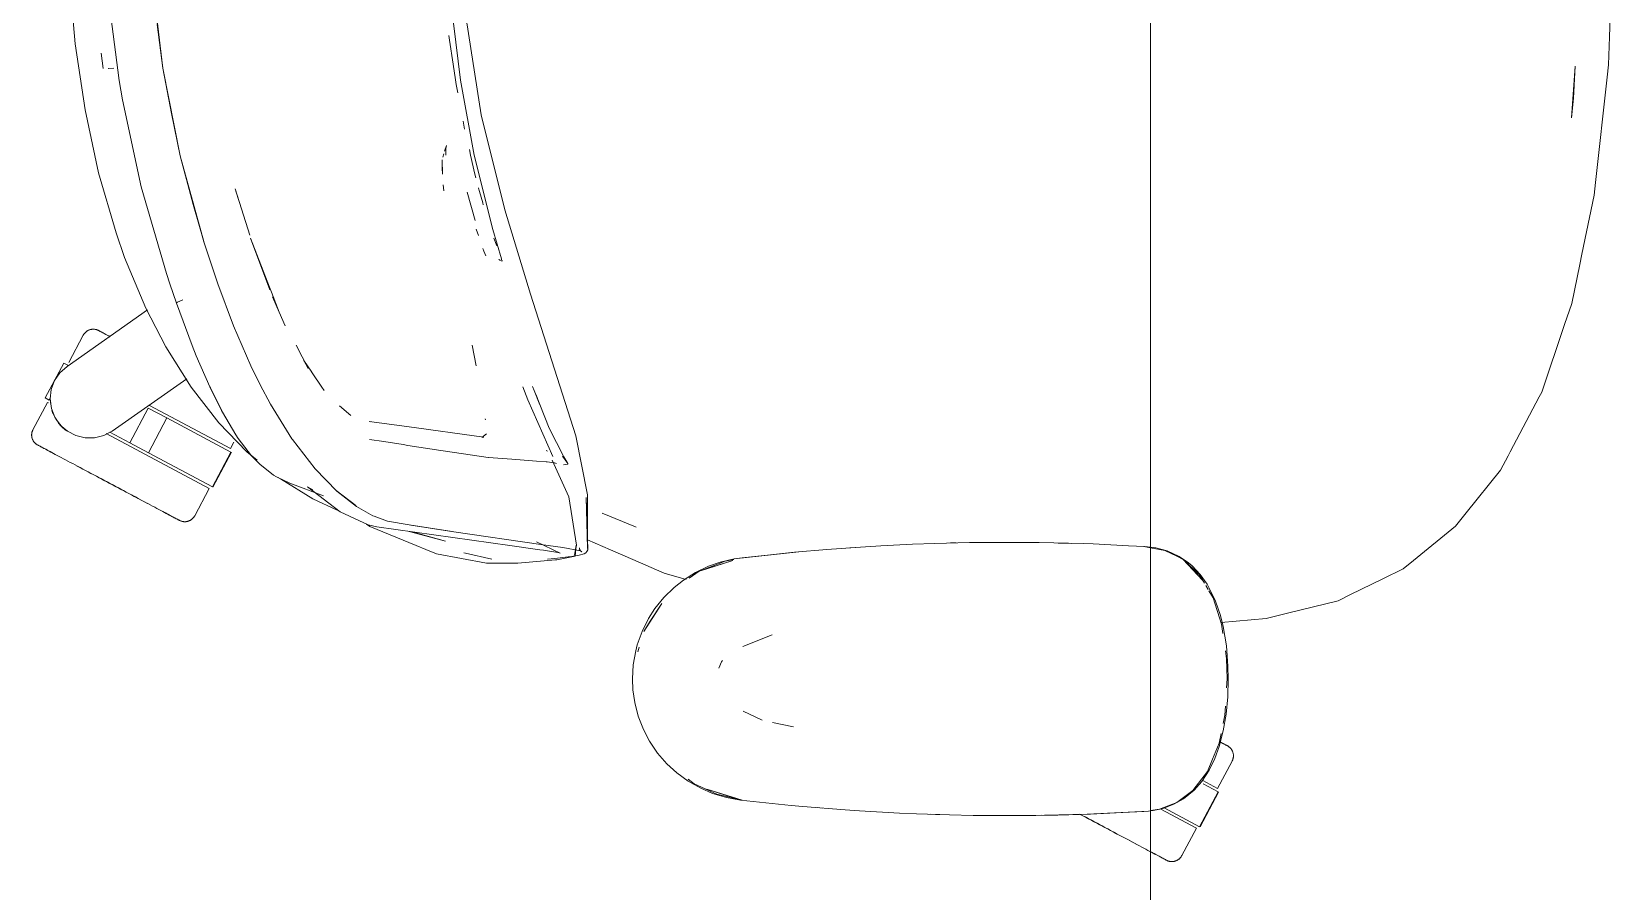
# Model space of a CAD drawing. Header units: millimetres. Extents: x 155927 to 295199, y -4084 to 97293.
# Drawn here: x 188526 to 189088, y 32705 to 33010 of the extents above; entities that cross this region are included whole.
import ezdxf

# ---------------------------------------------------------------- set-up
doc = ezdxf.new("R2010")
doc.units = ezdxf.units.MM
doc.header["$MEASUREMENT"] = 0
doc.layers.add('G-IMPT', color=8, linetype='CONTINUOUS', lineweight=9)
doc.layers.add('I-FURN', color=8, linetype='CONTINUOUS', lineweight=9)

msp = doc.modelspace()

# ---------------------------------------------------------------- linework, layer by layer
at = {"layer": 'G-IMPT'}
for p, q in [((189086.06, 33008), (189087.77, 33060.19)), ((188541.81, 33005.47), (188539.55, 33031.04)), ((188569.07, 33028.37), (188572.9, 32996.78)), ((188569.11, 33028.41), (188572.89, 32996.85)), ((188553.54, 33022.67), (188557.36, 32992.5)), ((188678.46, 32992.63), (188675.16, 33019.55)), ((188685.85, 32980.28), (188679.86, 33018.2)), ((188572.89, 32996.85), (188570.95, 33012.33)), ((188545.3, 32982.05), (188541.81, 33005.47)), ((188674.54, 33006.79), (188674.36, 33008.45)), ((188675.84, 32998.26), (188674.54, 33006.79)), ((189086.06, 33008), (189085.74, 32998.06)), ((188551.71, 32996.77), (188551.06, 33002.19)), ((188555.56, 32996.81), (188553.47, 32996.74)), ((188553.47, 32996.74), (188553.58, 32996.74)), ((188579.07, 32965.73), (188572.89, 32996.85)), ((188572.89, 32996.85), (188575.99, 32980.75)), ((188579.07, 32965.73), (188572.9, 32996.78)), ((188675.84, 32998.26), (188676.69, 32992.64)), ((189073.86, 32997.53), (189072.61, 32979.25)), ((189073.86, 32997.53), (189073.22, 32986.19)), ((189085.26, 32993.69), (189081.13, 32956.24)), ((189085.26, 32993.69), (189085.74, 32998.06)), ((188557.36, 32992.5), (188558.54, 32985.58)), ((188676.69, 32992.64), (188676.94, 32991.01)), ((188677.49, 32988.11), (188676.94, 32991.01)), ((188683.39, 32965.97), (188678.46, 32992.63)), ((188550.11, 32959.69), (188545.3, 32982.05)), ((188565.21, 32954.79), (188558.54, 32985.58)), ((189072.61, 32979.25), (189073.22, 32986.19)), ((188579.07, 32965.73), (188575.99, 32980.75)), ((188679.42, 32978), (188679.95, 32975.19)), ((188685.85, 32980.28), (188694.17, 32946.6)), ((188583.72, 32948.48), (188579.07, 32965.73)), ((188579.07, 32965.73), (188587.45, 32935.23)), ((188579.07, 32965.73), (188587.5, 32935.32)), ((188672.54, 32966.44), (188672.21, 32965.27)), ((188673.5, 32969.37), (188672.82, 32967.42)), ((188673.24, 32966.16), (188673.26, 32966.02)), ((188673.29, 32968.33), (188673.26, 32966.02)), ((188673.29, 32968.33), (188673.5, 32969.37)), ((188681.62, 32967.96), (188682.07, 32965.98)), ((188683.62, 32959.23), (188682.07, 32965.98)), ((188683.39, 32965.97), (188689.94, 32939.65)), ((188556.29, 32938.45), (188550.11, 32959.69)), ((188671.96, 32964.32), (188672.05, 32959.26)), ((188671.96, 32964.32), (188671.97, 32961.53)), ((188672.05, 32959.26), (188671.97, 32961.53)), ((188565.21, 32954.79), (188574.15, 32923.96)), ((188598.52, 32954.04), (188599.59, 32950.61)), ((188598.52, 32954.04), (188603.77, 32937.55)), ((188672.37, 32955.47), (188672.58, 32953.37)), ((188683.62, 32959.23), (188683.96, 32957.93)), ((188684.92, 32954.21), (188684.88, 32954.39)), ((188685.24, 32953.07), (188684.92, 32954.21)), ((189080.64, 32951.83), (189081.13, 32956.24)), ((188583.72, 32948.48), (188587.5, 32935.32)), ((188683.65, 32942.75), (188680.82, 32952.87)), ((188685.24, 32953.07), (188686.36, 32949.08)), ((188686.36, 32949.08), (188686.56, 32948.39)), ((189076.29, 32930.88), (189080.64, 32951.83)), ((188703.35, 32916.62), (188694.17, 32946.6)), ((188556.29, 32938.45), (188559.36, 32929.71)), ((188684.1, 32939.66), (188684.82, 32937.44)), ((188689.94, 32939.65), (188693.01, 32929.22)), ((188587.45, 32935.23), (188592.46, 32920.31)), ((188604.05, 32936.57), (188610.87, 32918.16)), ((188604.05, 32936.57), (188610.76, 32919.12)), ((188686.81, 32931.9), (188686.44, 32932.91)), ((188686.81, 32931.9), (188687.42, 32930.24)), ((188691.1, 32934.45), (188690.35, 32936.55)), ((188691.1, 32934.45), (188691.34, 32933.79)), ((188559.36, 32929.71), (188566.88, 32911.74)), ((188692.12, 32928.97), (188692.33, 32928.82)), ((188692.12, 32928.97), (188692.73, 32928.58)), ((188693.08, 32928.95), (188693.01, 32929.22)), ((188693.15, 32928.65), (188693.08, 32928.95)), ((188693.12, 32928.19), (188693.21, 32928.43)), ((188693.21, 32928.43), (188693.15, 32928.65)), ((189075.53, 32927.2), (189072.66, 32913.38)), ((189076.29, 32930.88), (189075.53, 32927.2)), ((188574.15, 32923.96), (188575.35, 32920.36)), ((188577.75, 32913.42), (188575.35, 32920.36)), ((188597.92, 32905.43), (188592.46, 32920.31)), ((188610.76, 32919.12), (188611.43, 32917.39)), ((188614.15, 32910.31), (188611.43, 32917.39)), ((188614.15, 32910.31), (188611.84, 32915.76)), ((188703.35, 32916.62), (188719.34, 32866.38)), ((188573.97, 32897.96), (188566.88, 32911.74)), ((188577.72, 32913.42), (188577.75, 32913.56)), ((188583.29, 32898.46), (188577.72, 32913.42)), ((188577.75, 32913.56), (188578.16, 32913.83)), ((188577.75, 32913.56), (188577.76, 32913.6)), ((188577.75, 32913.56), (188577.75, 32913.42)), ((188578.16, 32913.83), (188577.76, 32913.6)), ((188578.99, 32914.21), (188578.16, 32913.83)), ((188578.34, 32913.93), (188578.16, 32913.83)), ((188578.99, 32914.21), (188578.34, 32913.93)), ((188578.99, 32914.21), (188580.04, 32914.63)), ((188578.99, 32914.21), (188579.45, 32914.41)), ((188580.04, 32914.63), (188579.45, 32914.41)), ((188616.34, 32905.47), (188614.15, 32910.31)), ((189070.14, 32905.95), (189072.66, 32913.38)), ((188597.92, 32905.43), (188604.09, 32891.21)), ((189070.14, 32905.95), (189061.99, 32881.86)), ((188582.94, 32883.67), (188573.97, 32897.96)), ((188584.77, 32894.78), (188583.29, 32898.46)), ((188620.14, 32898.56), (188624.4, 32890.32)), ((188682.63, 32898.51), (188684.04, 32891.26)), ((188589.54, 32883.82), (188584.77, 32894.78)), ((188622.9, 32893.09), (188625.46, 32889.33)), ((188622.9, 32893.09), (188624.4, 32890.32)), ((188607.48, 32884.48), (188604.09, 32891.21)), ((188625.46, 32889.33), (188625.85, 32888.76)), ((188625.85, 32888.76), (188629.35, 32883.62)), ((188582.94, 32883.67), (188592.75, 32871.07)), ((188589.76, 32883.38), (188589.54, 32883.82)), ((188589.54, 32883.82), (188594.07, 32874.77)), ((188589.54, 32883.82), (188593.76, 32875.37)), ((188589.76, 32883.38), (188594.07, 32874.77)), ((188607.48, 32884.48), (188611.05, 32877.69)), ((188629.35, 32883.62), (188630.1, 32882.52)), ((188700.62, 32883.79), (188702.36, 32879.21)), ((188704.64, 32882.47), (188704.08, 32883.88)), ((188706.66, 32877.57), (188704.64, 32882.47)), ((188704.64, 32882.47), (188706.67, 32877.36)), ((189061.12, 32880.2), (189061.99, 32881.86)), ((188594.07, 32874.77), (188593.76, 32875.37)), ((188614.82, 32871.46), (188611.05, 32877.69)), ((188635.62, 32876.99), (188639.53, 32873.65)), ((188702.36, 32879.21), (188711.29, 32859.05)), ((188706.67, 32877.36), (188705.27, 32880.9)), ((188709.92, 32869.1), (188706.66, 32877.57)), ((189050.82, 32860.69), (189061.12, 32880.2)), ((188602.71, 32860.77), (188592.75, 32871.07)), ((188594.07, 32874.77), (188598.8, 32866.77)), ((188614.82, 32871.46), (188618.7, 32865.36)), ((188659.47, 32869.71), (188646.12, 32871.49)), ((188646.12, 32871.49), (188646.59, 32871.35)), ((188687.31, 32872.04), (188687.26, 32872.39)), ((188599.66, 32865.48), (188598.8, 32866.77)), ((188604.38, 32859.35), (188599.66, 32865.48)), ((188618.87, 32865.11), (188618.7, 32865.36)), ((188626.89, 32854.67), (188618.87, 32865.11)), ((188651.28, 32864.36), (188646.21, 32865.1)), ((188651.28, 32864.36), (188658.12, 32863.3)), ((188659.47, 32869.71), (188686.81, 32865.98)), ((188687.66, 32867.09), (188686.1, 32865.85)), ((188686.31, 32865.89), (188686.54, 32865.93)), ((188686.81, 32865.98), (188686.54, 32865.93)), ((188709.92, 32869.1), (188715.19, 32858.99)), ((188719.34, 32866.38), (188723.54, 32845.43)), ((188606.38, 32857.77), (188602.71, 32860.77)), ((188604.38, 32859.35), (188607.27, 32856.33)), ((188658.12, 32863.3), (188659.78, 32863.03)), ((188671.55, 32861.17), (188659.78, 32863.03)), ((188673.11, 32860.92), (188671.55, 32861.17)), ((188688.32, 32858.71), (188673.11, 32860.92)), ((188688.32, 32858.71), (188688.4, 32858.7)), ((188688.4, 32858.7), (188696.64, 32858.08)), ((188708.91, 32861.22), (188709.35, 32860.95)), ((188716.54, 32856.54), (188714.7, 32859.24)), ((188716.54, 32856.54), (188715.19, 32858.99)), ((189047.39, 32854.18), (189050.09, 32859.31)), ((189050.82, 32860.69), (189050.09, 32859.31)), ((188612.14, 32852.47), (188607.27, 32856.33)), ((188634.63, 32846.77), (188626.89, 32854.67)), ((188705.49, 32857.45), (188696.64, 32858.08)), ((188705.49, 32857.45), (188708.9, 32857.2)), ((188709.27, 32857.15), (188708.9, 32857.2)), ((188709.27, 32857.15), (188711.73, 32856.87)), ((188716.91, 32844.73), (188710.95, 32857.83)), ((188711.73, 32856.87), (188711.79, 32856.85)), ((188712.56, 32856.57), (188711.79, 32856.85)), ((188714.98, 32856.17), (188715.83, 32856.26)), ((188715.83, 32856.26), (188716.52, 32856.41)), ((188716.52, 32856.41), (188716.54, 32856.54)), ((188716.54, 32856.54), (188716.58, 32856.7)), ((189047.39, 32854.18), (189035.18, 32839.05)), ((188613.27, 32851.85), (188612.14, 32852.47)), ((188613.27, 32851.85), (188615.71, 32850.68)), ((188614.63, 32851.16), (188613.86, 32851.66)), ((188614.63, 32851.16), (188626.08, 32844.04)), ((188615.71, 32850.68), (188617.94, 32849.61)), ((188629.85, 32845.1), (188617.94, 32849.61)), ((188624.19, 32848.33), (188635.84, 32839.41)), ((188624.19, 32848.33), (188626.14, 32847.21)), ((188626.08, 32844.04), (188634.71, 32840.06)), ((188641.37, 32841.68), (188634.42, 32847.07)), ((188634.42, 32847.07), (188637.99, 32844.27)), ((188634.63, 32846.77), (188641.59, 32841.35)), ((188641.37, 32841.68), (188637.99, 32844.27)), ((188716.91, 32844.73), (188719.62, 32827.68)), ((188723.1, 32844.54), (188723.68, 32826.1)), ((188723.1, 32844.54), (188723.58, 32826.56)), ((188723.54, 32845.43), (188723.58, 32826.56)), ((188635.84, 32839.41), (188642.42, 32836.35)), ((188641.59, 32841.35), (188647.43, 32838.06)), ((188642.42, 32836.35), (188645.78, 32834.78)), ((188647.85, 32837.85), (188647.43, 32838.06)), ((188647.85, 32837.85), (188652.64, 32836.1)), ((188652.64, 32836.1), (188660.31, 32834.8)), ((188728.68, 32839), (188740.54, 32834.07)), ((189031.42, 32834.39), (189035.18, 32839.05)), ((188645.17, 32835.07), (188646.34, 32834.29)), ((188648.77, 32834.13), (188645.78, 32834.78)), ((188646.34, 32834.29), (188662.79, 32827.5)), ((188695.99, 32827.46), (188648.77, 32834.13)), ((188673.19, 32829.01), (188660.25, 32832.51)), ((188675.48, 32832.5), (188660.31, 32834.8)), ((188675.48, 32832.5), (188660.89, 32834.73)), ((188676.08, 32832.4), (188660.89, 32834.73)), ((188673.19, 32829.01), (188661.3, 32832.36)), ((188676.08, 32832.4), (188706.95, 32827.85)), ((188740.8, 32833.97), (188740.54, 32834.07)), ((189016.47, 32822.22), (189031.42, 32834.39)), ((188662.79, 32827.5), (188666.15, 32826.11)), ((188670.01, 32824.51), (188666.15, 32826.11)), ((188680.27, 32824.73), (188679.69, 32824.88)), ((188695.99, 32827.46), (188706.65, 32826.02)), ((188705.4, 32828.83), (188713.84, 32824.83)), ((188707.95, 32825.8), (188706.65, 32826.02)), ((188706.95, 32827.85), (188714.81, 32826.74)), ((188712.97, 32824.97), (188707.95, 32825.8)), ((188713.84, 32824.83), (188712.97, 32824.97)), ((188721.07, 32825.63), (188714.81, 32826.74)), ((188718.93, 32824.1), (188719.62, 32827.68)), ((188718.93, 32824.1), (188719.56, 32827.64)), ((188719.56, 32827.64), (188719.17, 32823.69)), ((188720.45, 32825.8), (188721.55, 32825.24)), ((188720.45, 32825.8), (188721.07, 32825.63)), ((188720.73, 32826.17), (188720.65, 32826.67)), ((188720.73, 32826.17), (188721.05, 32825.63)), ((188721.05, 32825.63), (188721.55, 32825.24)), ((188722.94, 32824.91), (188722.4, 32824.59)), ((188722.94, 32824.91), (188723.31, 32825.41)), ((188723.71, 32825.98), (188723.31, 32825.41)), ((188723.71, 32825.98), (188723.52, 32826.84)), ((188723.52, 32826.84), (188723.54, 32826.73)), ((188723.58, 32826.56), (188723.54, 32826.73)), ((188731.74, 32825.97), (188723.57, 32829.53)), ((188723.68, 32826.1), (188723.58, 32826.56)), ((188739.57, 32822.54), (188731.74, 32825.97)), ((188775.53, 32822.77), (188798.49, 32825.22)), ((188775.53, 32822.77), (188796.97, 32825.12)), ((188798.49, 32825.22), (188778.35, 32823.1)), ((188796.97, 32825.12), (188808.37, 32826.1)), ((188818.65, 32826.83), (188808.37, 32826.1)), ((188816.61, 32826.7), (188815.2, 32826.56)), ((188816.61, 32826.7), (188818.52, 32826.79)), ((188818.65, 32826.83), (188827.53, 32827.39)), ((188838.83, 32827.93), (188827.53, 32827.39)), ((188838.83, 32827.93), (188846.71, 32828.23)), ((188859.02, 32828.52), (188846.71, 32828.23)), ((188852.24, 32828.39), (188854.32, 32828.39)), ((188859.02, 32828.52), (188864.49, 32828.59)), ((188879.2, 32828.6), (188864.49, 32828.59)), ((188883.71, 32828.55), (188879.2, 32828.6)), ((188883.71, 32828.55), (188899.38, 32828.17)), ((188890.44, 32828.37), (188892.66, 32828.37)), ((188895.34, 32828.26), (188892.66, 32828.37)), ((188899.38, 32828.17), (188902.93, 32828.05)), ((188915.49, 32827.43), (188902.93, 32828.05)), ((188915.49, 32827.43), (188921.15, 32827.15)), ((188923.23, 32826.72), (188920.93, 32827.15)), ((188921.15, 32827.15), (188923.23, 32826.89)), ((188923.23, 32826.89), (188925.16, 32826.65)), ((188928.27, 32825.78), (188923.23, 32826.72)), ((188925.16, 32826.65), (188929.12, 32825.58)), ((188932.53, 32823.68), (188928.27, 32825.78)), ((188933.44, 32823.6), (188929.12, 32825.58)), ((188687.71, 32821.27), (188670.01, 32824.51)), ((188689.57, 32822.69), (188680.27, 32824.73)), ((188687.71, 32821.27), (188694.68, 32821.25)), ((188698.85, 32821.25), (188694.68, 32821.25)), ((188702.8, 32821.59), (188698.85, 32821.25)), ((188702.8, 32821.59), (188712.13, 32822.39)), ((188711.96, 32822.91), (188709.37, 32822.7)), ((188711.96, 32822.91), (188716.65, 32823.43)), ((188712.13, 32822.39), (188712.6, 32822.43)), ((188716.85, 32823.25), (188712.6, 32822.43)), ((188717.26, 32823.51), (188716.65, 32823.43)), ((188716.85, 32823.25), (188719.17, 32823.69)), ((188717.26, 32823.51), (188720.54, 32824.04)), ((188720.54, 32824.04), (188722.4, 32824.59)), ((188750.7, 32817.69), (188739.57, 32822.54)), ((188761.86, 32817.97), (188766.44, 32820.16)), ((188763.18, 32818.37), (188775.04, 32822.18)), ((188763.18, 32818.37), (188765.89, 32819.27)), ((188772.4, 32821.97), (188764.22, 32818.77)), ((188765.89, 32819.27), (188775.04, 32822.18)), ((188766.44, 32820.16), (188770.57, 32821.61)), ((188775.53, 32822.77), (188770.57, 32821.61)), ((188775.46, 32822.55), (188772.4, 32821.97)), ((188775.53, 32822.77), (188778.35, 32823.1)), ((188932.53, 32823.68), (188934.77, 32822.57)), ((188933.44, 32823.6), (188936.66, 32821.39)), ((188934.77, 32822.57), (188937.18, 32820.34)), ((188941.67, 32815.18), (188934.77, 32822.57)), ((188940.48, 32817.27), (188934.77, 32822.57)), ((188937.98, 32820.26), (188936.66, 32821.39)), ((188940.26, 32816.8), (188937.18, 32820.34)), ((188937.98, 32820.26), (188940.85, 32817.21)), ((189012.82, 32819.24), (189005.65, 32815.71)), ((189016.47, 32822.22), (189012.82, 32819.24)), ((188750.7, 32817.69), (188758.52, 32815.43)), ((188754.23, 32812.62), (188757.53, 32815.24)), ((188761.86, 32817.97), (188757.53, 32815.24)), ((188763.18, 32818.37), (188759.6, 32815.94)), ((188763.89, 32818.64), (188763.18, 32818.37)), ((188941.67, 32815.18), (188940.39, 32816.65)), ((188942.36, 32814.12), (188940.48, 32817.27)), ((188940.85, 32817.21), (188943.29, 32813.76)), ((188944.1, 32812.39), (188943.29, 32813.76)), ((188994.18, 32810.07), (189005.65, 32815.71)), ((188750.62, 32809.07), (188747.43, 32805.1)), ((188750.62, 32809.07), (188754.23, 32812.62)), ((188943.7, 32811.89), (188942.83, 32813.33)), ((188945.44, 32808.97), (188943.98, 32811.42)), ((188946.31, 32807.75), (188944.1, 32812.39)), ((188948.47, 32799.57), (188945.44, 32808.97)), ((188994.18, 32810.07), (188989.82, 32807.92)), ((188743.57, 32796.94), (188749.89, 32806.89)), ((188745.17, 32801.55), (188747.43, 32805.1)), ((188745.73, 32800.62), (188749.89, 32806.89)), ((188948.04, 32802.66), (188946.31, 32807.75)), ((188948.04, 32802.66), (188949.02, 32798.73)), ((188964.22, 32801.64), (188969.51, 32802.94)), ((188971.88, 32803.52), (188969.51, 32802.94)), ((188989.82, 32807.92), (188971.88, 32803.52)), ((188742.92, 32797.04), (188741.21, 32792.27)), ((188742.92, 32797.04), (188745.17, 32801.55)), ((188743.57, 32796.94), (188745.73, 32800.62)), ((188948.34, 32800.2), (188964.22, 32801.64)), ((188948.93, 32796.28), (188948.47, 32799.57)), ((188949.02, 32798.73), (188950.14, 32791.97)), ((188740.65, 32790.14), (188741.21, 32792.27)), ((188741.91, 32791.49), (188741.39, 32789.8)), ((188789.05, 32795.87), (188778.63, 32791.72)), ((188950.71, 32784.66), (188950.14, 32791.97)), ((188739.77, 32785.19), (188740.65, 32790.14)), ((188770.09, 32783.98), (188771.1, 32786.2)), ((188771.1, 32786.2), (188771.4, 32786.65)), ((188950.2, 32787.31), (188949.81, 32790.1)), ((188950.2, 32787.31), (188950.43, 32780.15)), ((188739.47, 32780.15), (188739.77, 32785.19)), ((188739.47, 32780.15), (188739.64, 32776.3)), ((188950.24, 32777.04), (188950.43, 32780.15)), ((188950.8, 32780.15), (188950.62, 32773.81)), ((188950.71, 32784.66), (188950.8, 32780.15)), ((188740.29, 32771.79), (188739.64, 32776.3)), ((188740.29, 32771.79), (188741.55, 32766.92)), ((188778.72, 32768.77), (188785.5, 32765.5)), ((188949.64, 32767.32), (188949.84, 32770.53)), ((188950.06, 32767.66), (188950.62, 32773.81)), ((188743.39, 32762.21), (188741.55, 32766.92)), ((188796.55, 32763.17), (188789.12, 32764.74)), ((188949.03, 32764.34), (188949.64, 32767.32)), ((188950.06, 32767.66), (188949.06, 32761.73)), ((188745.58, 32758.05), (188743.39, 32762.21)), ((188745.58, 32758.05), (188748.41, 32753.88)), ((188947.6, 32757.36), (188948.31, 32760.83)), ((188947.63, 32756.25), (188949.06, 32761.73)), ((188748.41, 32753.88), (188751.73, 32750.04)), ((188944.06, 32747.84), (188946.04, 32751.91)), ((188947.6, 32757.36), (188945.27, 32751.74)), ((188947.63, 32756.25), (188946.04, 32751.91)), ((188755.17, 32746.88), (188751.73, 32750.04)), ((188755.17, 32746.88), (188759.25, 32743.88)), ((188938.22, 32740.56), (188943.43, 32747.35)), ((188944.06, 32747.84), (188941.41, 32743.79)), ((188943.43, 32747.35), (188945.27, 32751.74)), ((188759.21, 32744.57), (188761.32, 32742.98)), ((188763.69, 32741.37), (188759.25, 32743.88)), ((188769.38, 32739.24), (188761.32, 32742.98)), ((188763.69, 32741.37), (188767.93, 32739.56)), ((188778.35, 32737.2), (188765.89, 32741.03)), ((188765.89, 32741.03), (188775.04, 32738.12)), ((188935, 32737.68), (188938.74, 32740.76)), ((188941.41, 32743.79), (188938.74, 32740.76)), ((188767.93, 32739.56), (188772.79, 32738.09)), ((188769.38, 32739.24), (188777.79, 32737.33)), ((188777.84, 32737.2), (188772.79, 32738.09)), ((188778.35, 32737.2), (188775.04, 32738.12)), ((188795.76, 32735.29), (188777.84, 32737.2)), ((188799.89, 32734.95), (188795.76, 32735.29)), ((188926.4, 32733.98), (188932.59, 32736.39)), ((188931.56, 32735.72), (188927.92, 32734.33)), ((188931.56, 32735.72), (188935, 32737.68)), ((188932.59, 32736.39), (188938.22, 32740.56)), ((188814.95, 32733.7), (188799.89, 32734.95)), ((188806.77, 32734.35), (188805.09, 32734.52)), ((188814.95, 32733.7), (188820.04, 32733.37)), ((188820.04, 32733.37), (188834.18, 32732.56)), ((188840.2, 32732.31), (188834.18, 32732.56)), ((188840.2, 32732.31), (188851.96, 32731.92)), ((188845.09, 32732.17), (188847.02, 32732.06)), ((188847.02, 32732.06), (188848.52, 32732.05)), ((188860.38, 32731.76), (188851.96, 32731.92)), ((188860.38, 32731.76), (188890.4, 32731.87)), ((188860.38, 32731.76), (188880.56, 32731.71)), ((188860.38, 32731.76), (188871.17, 32731.67)), ((188890.4, 32731.87), (188871.17, 32731.67)), ((188880.56, 32731.71), (188901.96, 32732.21)), ((188880.56, 32731.71), (188900.75, 32732.18)), ((188880.56, 32731.71), (188890.4, 32731.87)), ((188880.56, 32731.75), (188882.6, 32731.73)), ((188882.6, 32731.73), (188884.51, 32731.8)), ((188890.4, 32731.87), (188901.96, 32732.21)), ((188900.75, 32732.18), (188922.53, 32733.26)), ((188900.75, 32732.18), (188920.93, 32733.15)), ((188901.96, 32732.21), (188900.75, 32732.18)), ((188901.96, 32732.21), (188922.53, 32733.26)), ((188922.53, 32733.26), (188920.93, 32733.15)), ((188922.53, 32733.26), (188924.18, 32733.52)), ((188926.4, 32733.98), (188923.23, 32733.5)), ((188926.58, 32733.96), (188924.18, 32733.52)), ((188926.58, 32733.96), (188927.92, 32734.33))]:
    msp.add_line(p, q, dxfattribs=at)
at = {"layer": 'I-FURN'}
for p, q in [((188923.23, 33804.61), (188923.23, 32404.61)), ((188923.23, 32404.61), (188923.23, 33804.61)), ((188538.91, 32891.04), (188567.5, 32911.06)), ((188545.67, 32903.33), (188545.8, 32903.43)), ((188545.8, 32903.43), (188545.93, 32903.52)), ((188545.93, 32903.52), (188546.06, 32903.61)), ((188546.06, 32903.61), (188546.2, 32903.69)), ((188546.2, 32903.69), (188546.34, 32903.77)), ((188546.34, 32903.77), (188546.49, 32903.84)), ((188546.49, 32903.84), (188546.64, 32903.91)), ((188546.64, 32903.91), (188546.78, 32903.97)), ((188546.78, 32903.97), (188546.94, 32904.02)), ((188546.94, 32904.02), (188547.09, 32904.07)), ((188547.09, 32904.07), (188547.25, 32904.11)), ((188547.25, 32904.11), (188547.4, 32904.15)), ((188547.4, 32904.15), (188547.56, 32904.18)), ((188547.56, 32904.18), (188547.72, 32904.2)), ((188547.72, 32904.2), (188547.88, 32904.22)), ((188547.88, 32904.22), (188548.04, 32904.23)), ((188548.04, 32904.23), (188548.2, 32904.23)), ((188548.2, 32904.23), (188548.37, 32904.23)), ((188548.37, 32904.23), (188548.53, 32904.22)), ((188548.53, 32904.22), (188548.69, 32904.2)), ((188548.69, 32904.2), (188548.85, 32904.18)), ((188548.85, 32904.18), (188549, 32904.15)), ((188549, 32904.15), (188549.16, 32904.12)), ((188549.16, 32904.12), (188549.32, 32904.08)), ((188549.32, 32904.08), (188549.47, 32904.03)), ((188549.47, 32904.03), (188549.62, 32903.98)), ((188549.62, 32903.98), (188549.77, 32903.92)), ((188549.77, 32903.92), (188549.92, 32903.85)), ((188549.92, 32903.85), (188550.07, 32903.78)), ((188550.07, 32903.78), (188550.1, 32903.76)), ((188550.1, 32903.76), (188550.12, 32903.75)), ((188550.11, 32903.76), (188550.1, 32903.76)), ((188550.15, 32903.73), (188550.11, 32903.76)), ((188550.12, 32903.75), (188550.19, 32903.72)), ((188550.23, 32903.69), (188550.15, 32903.73)), ((188550.19, 32903.72), (188550.29, 32903.66)), ((188550.36, 32903.63), (188550.23, 32903.69)), ((188550.29, 32903.66), (188550.43, 32903.59)), ((188550.52, 32903.54), (188550.36, 32903.63)), ((188550.43, 32903.59), (188550.61, 32903.49)), ((188550.72, 32903.43), (188550.52, 32903.54)), ((188550.61, 32903.49), (188550.83, 32903.38)), ((188550.96, 32903.3), (188550.72, 32903.43)), ((188544.65, 32902.09), (188539.5, 32892.41)), ((188544.65, 32902.09), (188544.73, 32902.23)), ((188544.73, 32902.23), (188544.82, 32902.37)), ((188544.82, 32902.37), (188544.91, 32902.5)), ((188544.91, 32902.5), (188545, 32902.64)), ((188545, 32902.64), (188545.1, 32902.76)), ((188545.1, 32902.76), (188545.21, 32902.88)), ((188545.21, 32902.88), (188545.32, 32903)), ((188545.32, 32903), (188545.43, 32903.12)), ((188545.43, 32903.12), (188545.55, 32903.22)), ((188545.55, 32903.22), (188545.67, 32903.33)), ((188550.83, 32903.38), (188551.08, 32903.24)), ((188551.24, 32903.16), (188550.96, 32903.3)), ((188551.08, 32903.24), (188551.38, 32903.08)), ((188551.56, 32902.99), (188551.24, 32903.16)), ((188551.38, 32903.08), (188551.72, 32902.9)), ((188551.91, 32902.8), (188551.56, 32902.99)), ((188551.72, 32902.9), (188552.09, 32902.7)), ((188552.31, 32902.59), (188551.91, 32902.8)), ((188552.09, 32902.7), (188552.5, 32902.49)), ((188552.74, 32902.36), (188552.31, 32902.59)), ((188552.5, 32902.49), (188552.95, 32902.25)), ((188553.2, 32902.11), (188552.74, 32902.36)), ((188552.95, 32902.25), (188553.43, 32901.99)), ((188553.7, 32901.85), (188553.2, 32902.11)), ((188553.43, 32901.99), (188553.94, 32901.72)), ((188554.24, 32901.56), (188553.7, 32901.85)), ((188537.75, 32892.2), (188531.18, 32879.84)), ((188537.75, 32892.2), (188539.15, 32891.46)), ((188534.5, 32886), (188536.4, 32888.79)), ((188536.4, 32888.79), (188538.91, 32891.04)), ((188539.15, 32891.46), (188539.06, 32891.51)), ((188581.4, 32886.63), (188554.96, 32868.12)), ((188532.95, 32879.49), (188533.33, 32882.84)), ((188533.33, 32882.84), (188534.5, 32886)), ((188531.99, 32878.28), (188526.84, 32868.59)), ((188532.58, 32879.1), (188531.18, 32879.84)), ((188531.99, 32878.28), (188532.37, 32878.08)), ((188532.49, 32879.15), (188532.58, 32879.1)), ((188532.58, 32879.1), (188532.98, 32879.86)), ((188533.37, 32876.14), (188532.95, 32879.49)), ((188534.59, 32873), (188533.37, 32876.14)), ((188567.73, 32876.27), (188561.16, 32863.9)), ((188567.73, 32876.27), (188574.37, 32872.74)), ((188568.2, 32877.15), (188596.9, 32861.89)), ((188536.53, 32870.23), (188534.59, 32873)), ((188535.07, 32872.15), (188537.36, 32869.37)), ((188539.07, 32868.01), (188536.53, 32870.23)), ((188574.37, 32872.74), (188567.8, 32860.37)), ((188574.37, 32872.74), (188597.08, 32860.66)), ((188526.37, 32866.85), (188526.38, 32867.02)), ((188526.37, 32866.69), (188526.37, 32866.85)), ((188526.37, 32866.53), (188526.37, 32866.69)), ((188526.38, 32866.37), (188526.37, 32866.53)), ((188526.38, 32867.02), (188526.4, 32867.18)), ((188526.4, 32866.21), (188526.38, 32866.37)), ((188526.4, 32867.18), (188526.42, 32867.34)), ((188526.42, 32866.05), (188526.4, 32866.21)), ((188526.42, 32867.34), (188526.45, 32867.49)), ((188526.45, 32865.89), (188526.42, 32866.05)), ((188526.45, 32867.49), (188526.48, 32867.65)), ((188526.49, 32865.74), (188526.45, 32865.89)), ((188526.48, 32867.65), (188526.53, 32867.81)), ((188526.53, 32865.58), (188526.49, 32865.74)), ((188526.53, 32867.81), (188526.57, 32867.96)), ((188526.58, 32865.43), (188526.53, 32865.58)), ((188526.57, 32867.96), (188526.63, 32868.11)), ((188526.63, 32865.27), (188526.58, 32865.43)), ((188526.63, 32868.11), (188526.69, 32868.26)), ((188526.69, 32865.12), (188526.63, 32865.27)), ((188526.69, 32868.26), (188526.75, 32868.41)), ((188526.76, 32864.98), (188526.69, 32865.12)), ((188526.75, 32868.41), (188526.82, 32868.56)), ((188526.83, 32864.83), (188526.76, 32864.98)), ((188526.82, 32868.56), (188526.84, 32868.59)), ((188526.91, 32864.69), (188526.83, 32864.83)), ((188526.99, 32864.55), (188526.91, 32864.69)), ((188527.08, 32864.42), (188526.99, 32864.55)), ((188527.17, 32864.29), (188527.08, 32864.42)), ((188527.27, 32864.16), (188527.17, 32864.29)), ((188527.38, 32864.04), (188527.27, 32864.16)), ((188537.36, 32869.37), (188538.78, 32868.22)), ((188542.06, 32866.47), (188539.07, 32868.01)), ((188545.35, 32865.68), (188542.06, 32866.47)), ((188548.72, 32865.7), (188545.35, 32865.68)), ((188551.99, 32866.53), (188548.72, 32865.7)), ((188554.96, 32868.12), (188551.99, 32866.53)), ((188552.78, 32867.23), (188589.38, 32847.76)), ((188561.16, 32863.9), (188554.1, 32867.66)), ((188596.9, 32861.89), (188598.1, 32864.16)), ((188527.49, 32863.92), (188527.38, 32864.04)), ((188527.6, 32863.8), (188527.49, 32863.92)), ((188527.72, 32863.7), (188527.6, 32863.8)), ((188527.84, 32863.59), (188527.72, 32863.7)), ((188527.97, 32863.49), (188527.84, 32863.59)), ((188528.1, 32863.4), (188527.97, 32863.49)), ((188528.23, 32863.31), (188528.1, 32863.4)), ((188528.37, 32863.22), (188528.23, 32863.31)), ((188528.51, 32863.14), (188528.37, 32863.22)), ((188528.56, 32863.12), (188528.51, 32863.14)), ((188528.51, 32863.14), (188528.51, 32863.14)), ((188528.51, 32863.14), (188528.53, 32863.13)), ((188528.53, 32863.13), (188528.59, 32863.1)), ((188528.64, 32863.07), (188528.56, 32863.12)), ((188528.59, 32863.1), (188528.69, 32863.05)), ((188528.76, 32863.01), (188528.64, 32863.07)), ((188528.69, 32863.05), (188528.83, 32862.97)), ((188528.92, 32862.92), (188528.76, 32863.01)), ((188528.83, 32862.97), (188529.01, 32862.88)), ((188529.12, 32862.82), (188528.92, 32862.92)), ((188529.01, 32862.88), (188529.23, 32862.76)), ((188529.36, 32862.69), (188529.12, 32862.82)), ((188529.23, 32862.76), (188529.49, 32862.62)), ((188529.64, 32862.54), (188529.36, 32862.69)), ((188529.49, 32862.62), (188529.79, 32862.46)), ((188529.96, 32862.37), (188529.64, 32862.54)), ((188529.79, 32862.46), (188530.12, 32862.29)), ((188530.32, 32862.18), (188529.96, 32862.37)), ((188530.12, 32862.29), (188530.49, 32862.09)), ((188530.71, 32861.97), (188530.32, 32862.18)), ((188530.49, 32862.09), (188530.9, 32861.87)), ((188531.14, 32861.74), (188530.71, 32861.97)), ((188530.9, 32861.87), (188531.35, 32861.63)), ((188531.61, 32861.5), (188531.14, 32861.74)), ((188531.35, 32861.63), (188531.83, 32861.38)), ((188532.11, 32861.23), (188531.61, 32861.5)), ((188531.83, 32861.38), (188532.35, 32861.1)), ((188532.64, 32860.95), (188532.11, 32861.23)), ((188532.35, 32861.1), (188532.9, 32860.81)), ((188533.21, 32860.64), (188532.64, 32860.95)), ((188532.9, 32860.81), (188533.48, 32860.5)), ((188533.48, 32860.5), (188534.1, 32860.17)), ((188534.1, 32860.17), (188534.75, 32859.83)), ((188534.75, 32859.83), (188535.43, 32859.47)), ((188535.43, 32859.47), (188536.13, 32859.09)), ((188536.13, 32859.09), (188536.87, 32858.7)), ((188536.87, 32858.7), (188537.63, 32858.29)), ((188567.8, 32860.37), (188561.16, 32863.9)), ((188590.51, 32848.3), (188567.8, 32860.37)), ((188597.08, 32860.66), (188590.51, 32848.3)), ((188590.68, 32848.21), (188597.25, 32860.57)), ((188537.63, 32858.29), (188538.42, 32857.87)), ((188538.42, 32857.87), (188539.23, 32857.44)), ((188539.23, 32857.44), (188540.06, 32857)), ((188540.06, 32857), (188540.92, 32856.54)), ((188540.92, 32856.54), (188541.8, 32856.08)), ((188541.8, 32856.08), (188542.69, 32855.6)), ((188543.19, 32855.34), (188542.28, 32855.82)), ((188542.69, 32855.6), (188543.61, 32855.12)), ((188544.11, 32854.85), (188543.19, 32855.34)), ((188543.61, 32855.12), (188544.54, 32854.62)), ((188545.05, 32854.35), (188544.11, 32854.85)), ((188544.54, 32854.62), (188545.48, 32854.12)), ((188546, 32853.84), (188545.05, 32854.35)), ((188545.48, 32854.12), (188546.44, 32853.61)), ((188546.96, 32853.33), (188546, 32853.84)), ((188546.44, 32853.61), (188547.41, 32853.09)), ((188547.94, 32852.81), (188546.96, 32853.33)), ((188547.41, 32853.09), (188548.39, 32852.57)), ((188548.92, 32852.29), (188547.94, 32852.81)), ((188548.39, 32852.57), (188549.37, 32852.05)), ((188549.91, 32851.76), (188548.92, 32852.29)), ((188549.37, 32852.05), (188550.37, 32851.52)), ((188550.91, 32851.23), (188549.91, 32851.76)), ((188550.37, 32851.52), (188551.37, 32850.99)), ((188551.91, 32850.7), (188550.91, 32851.23)), ((188551.37, 32850.99), (188552.37, 32850.46)), ((188552.91, 32850.17), (188551.91, 32850.7)), ((188552.37, 32850.46), (188553.37, 32849.92)), ((188553.92, 32849.63), (188552.91, 32850.17)), ((188553.37, 32849.92), (188554.38, 32849.39)), ((188554.92, 32849.1), (188553.92, 32849.63)), ((188554.38, 32849.39), (188555.38, 32848.85)), ((188555.93, 32848.57), (188554.92, 32849.1)), ((188555.38, 32848.85), (188556.39, 32848.32)), ((188556.92, 32848.03), (188555.93, 32848.57)), ((188556.39, 32848.32), (188557.38, 32847.79)), ((188557.92, 32847.51), (188556.92, 32848.03)), ((188557.38, 32847.79), (188558.37, 32847.26)), ((188558.91, 32846.98), (188557.92, 32847.51)), ((188584.23, 32838.08), (188589.38, 32847.76)), ((188558.37, 32847.26), (188559.36, 32846.74)), ((188559.88, 32846.46), (188558.91, 32846.98)), ((188559.36, 32846.74), (188560.33, 32846.22)), ((188560.85, 32845.95), (188559.88, 32846.46)), ((188560.33, 32846.22), (188561.3, 32845.71)), ((188561.81, 32845.44), (188560.85, 32845.95)), ((188561.3, 32845.71), (188562.25, 32845.2)), ((188562.75, 32844.93), (188561.81, 32845.44)), ((188562.25, 32845.2), (188563.18, 32844.71)), ((188563.68, 32844.44), (188562.75, 32844.93)), ((188563.18, 32844.71), (188564.11, 32844.22)), ((188564.6, 32843.95), (188563.68, 32844.44)), ((188564.11, 32844.22), (188565.01, 32843.73)), ((188565.49, 32843.48), (188564.6, 32843.95)), ((188565.01, 32843.73), (188565.9, 32843.26)), ((188566.37, 32843.01), (188565.49, 32843.48)), ((188565.9, 32843.26), (188566.77, 32842.8)), ((188567.23, 32842.56), (188566.37, 32843.01)), ((188566.77, 32842.8), (188567.61, 32842.35)), ((188568.06, 32842.11), (188567.23, 32842.56)), ((188567.61, 32842.35), (188568.44, 32841.91)), ((188568.44, 32841.91), (188569.24, 32841.49)), ((188569.24, 32841.49), (188570.02, 32841.07)), ((188570.02, 32841.07), (188570.77, 32840.67)), ((188570.77, 32840.67), (188571.49, 32840.29)), ((188571.49, 32840.29), (188572.18, 32839.92)), ((188572.18, 32839.92), (188572.85, 32839.57)), ((188572.85, 32839.57), (188573.48, 32839.23)), ((188573.48, 32839.23), (188574.08, 32838.91)), ((188574.39, 32838.75), (188573.81, 32839.06)), ((188574.08, 32838.91), (188574.65, 32838.61)), ((188574.94, 32838.45), (188574.39, 32838.75)), ((188574.65, 32838.61), (188575.19, 32838.32)), ((188575.46, 32838.18), (188574.94, 32838.45)), ((188575.19, 32838.32), (188575.69, 32838.06)), ((188575.94, 32837.92), (188575.46, 32838.18)), ((188575.69, 32838.06), (188576.15, 32837.81)), ((188576.39, 32837.68), (188575.94, 32837.92)), ((188576.15, 32837.81), (188576.58, 32837.58)), ((188576.8, 32837.47), (188576.39, 32837.68)), ((188576.58, 32837.58), (188576.98, 32837.37)), ((188577.17, 32837.27), (188576.8, 32837.47)), ((188576.98, 32837.37), (188577.33, 32837.18)), ((188577.51, 32837.09), (188577.17, 32837.27)), ((188577.33, 32837.18), (188577.65, 32837.02)), ((188577.8, 32836.93), (188577.51, 32837.09)), ((188577.65, 32837.02), (188577.93, 32836.87)), ((188578.06, 32836.79), (188577.8, 32836.93)), ((188577.93, 32836.87), (188578.17, 32836.74)), ((188578.28, 32836.68), (188578.06, 32836.79)), ((188578.17, 32836.74), (188578.37, 32836.63)), ((188578.46, 32836.58), (188578.28, 32836.68)), ((188578.37, 32836.63), (188578.53, 32836.55)), ((188578.6, 32836.51), (188578.46, 32836.58)), ((188578.53, 32836.55), (188578.65, 32836.48)), ((188578.7, 32836.45), (188578.6, 32836.51)), ((188578.65, 32836.48), (188578.74, 32836.44)), ((188578.76, 32836.42), (188578.7, 32836.45)), ((188578.74, 32836.44), (188578.78, 32836.42)), ((188578.78, 32836.41), (188578.76, 32836.42)), ((188578.78, 32836.42), (188578.78, 32836.41)), ((188578.82, 32836.39), (188578.78, 32836.41)), ((188578.97, 32836.32), (188578.82, 32836.39)), ((188579.11, 32836.25), (188578.97, 32836.32)), ((188579.26, 32836.2), (188579.11, 32836.25)), ((188579.42, 32836.14), (188579.26, 32836.2)), ((188579.57, 32836.09), (188579.42, 32836.14)), ((188579.73, 32836.05), (188579.57, 32836.09)), ((188579.88, 32836.02), (188579.73, 32836.05)), ((188581.64, 32836.06), (188581.48, 32836.02)), ((188581.8, 32836.1), (188581.64, 32836.06)), ((188581.95, 32836.15), (188581.8, 32836.1)), ((188582.1, 32836.2), (188581.95, 32836.15)), ((188582.25, 32836.26), (188582.1, 32836.2)), ((188582.4, 32836.33), (188582.25, 32836.26)), ((188582.54, 32836.4), (188582.4, 32836.33)), ((188582.69, 32836.48), (188582.54, 32836.4)), ((188582.82, 32836.56), (188582.69, 32836.48)), ((188582.96, 32836.65), (188582.82, 32836.56)), ((188583.09, 32836.74), (188582.96, 32836.65)), ((188583.22, 32836.84), (188583.09, 32836.74)), ((188583.34, 32836.95), (188583.22, 32836.84)), ((188583.46, 32837.05), (188583.34, 32836.95)), ((188583.57, 32837.17), (188583.46, 32837.05)), ((188583.68, 32837.29), (188583.57, 32837.17)), ((188583.79, 32837.41), (188583.68, 32837.29)), ((188583.89, 32837.54), (188583.79, 32837.41)), ((188583.98, 32837.67), (188583.89, 32837.54)), ((188584.07, 32837.8), (188583.98, 32837.67)), ((188584.16, 32837.94), (188584.07, 32837.8)), ((188584.23, 32838.08), (188584.16, 32837.94)), ((188580.04, 32835.99), (188579.88, 32836.02)), ((188580.2, 32835.97), (188580.04, 32835.99)), ((188580.36, 32835.95), (188580.2, 32835.97)), ((188580.52, 32835.94), (188580.36, 32835.95)), ((188580.68, 32835.94), (188580.52, 32835.94)), ((188580.85, 32835.94), (188580.68, 32835.94)), ((188581.01, 32835.95), (188580.85, 32835.94)), ((188581.17, 32835.97), (188581.01, 32835.95)), ((188581.33, 32835.99), (188581.17, 32835.97)), ((188581.48, 32836.02), (188581.33, 32835.99)), ((188947.88, 32757.87), (188948.31, 32757.64)), ((188948.52, 32757.52), (188948.11, 32757.74)), ((188948.31, 32757.64), (188948.7, 32757.43)), ((188948.9, 32757.32), (188948.52, 32757.52)), ((188948.7, 32757.43), (188949.06, 32757.24)), ((188949.23, 32757.15), (188948.9, 32757.32)), ((188949.06, 32757.24), (188949.37, 32757.07)), ((188949.53, 32756.99), (188949.23, 32757.15)), ((188949.37, 32757.07), (188949.65, 32756.92)), ((188949.79, 32756.85), (188949.53, 32756.99)), ((188949.65, 32756.92), (188949.89, 32756.79)), ((188950.01, 32756.73), (188949.79, 32756.85)), ((188949.89, 32756.79), (188950.1, 32756.69)), ((188950.19, 32756.64), (188950.01, 32756.73)), ((188950.1, 32756.69), (188950.26, 32756.6)), ((188950.33, 32756.56), (188950.19, 32756.64)), ((188950.26, 32756.6), (188950.38, 32756.54)), ((188950.43, 32756.51), (188950.33, 32756.56)), ((188950.38, 32756.54), (188950.46, 32756.49)), ((188950.49, 32756.48), (188950.43, 32756.51)), ((188950.46, 32756.49), (188950.5, 32756.47)), ((188950.51, 32756.47), (188950.49, 32756.48)), ((188950.5, 32756.47), (188950.51, 32756.47)), ((188950.51, 32756.47), (188950.65, 32756.39)), ((188950.65, 32756.39), (188950.79, 32756.31)), ((188950.79, 32756.31), (188950.92, 32756.22)), ((188950.92, 32756.22), (188951.05, 32756.12)), ((188951.05, 32756.12), (188951.18, 32756.02)), ((188951.18, 32756.02), (188951.3, 32755.92)), ((188951.3, 32755.92), (188951.42, 32755.81)), ((188951.42, 32755.81), (188951.53, 32755.69)), ((188951.53, 32755.69), (188951.64, 32755.57)), ((188951.64, 32755.57), (188951.75, 32755.45)), ((188951.75, 32755.45), (188951.84, 32755.32)), ((188951.84, 32755.32), (188951.94, 32755.19)), ((188951.94, 32755.19), (188952.03, 32755.06)), ((188952.03, 32755.06), (188952.11, 32754.92)), ((188952.11, 32754.92), (188952.19, 32754.78)), ((188952.19, 32754.78), (188952.26, 32754.63)), ((188952.26, 32754.63), (188952.33, 32754.49)), ((188952.33, 32754.49), (188952.39, 32754.34)), ((188952.39, 32754.34), (188952.44, 32754.19)), ((188952.44, 32754.19), (188952.49, 32754.03)), ((188952.49, 32754.03), (188952.53, 32753.88)), ((188952.53, 32751.96), (188952.49, 32751.8)), ((188952.53, 32753.88), (188952.57, 32753.72)), ((188952.57, 32752.12), (188952.53, 32751.96)), ((188952.57, 32753.72), (188952.59, 32753.56)), ((188952.6, 32752.28), (188952.57, 32752.12)), ((188952.59, 32753.56), (188952.62, 32753.4)), ((188952.62, 32752.44), (188952.6, 32752.28)), ((188952.62, 32753.4), (188952.63, 32753.24)), ((188952.64, 32752.6), (188952.62, 32752.44)), ((188952.63, 32753.24), (188952.64, 32753.08)), ((188952.64, 32753.08), (188952.65, 32752.92)), ((188952.65, 32752.92), (188952.64, 32752.76)), ((188952.64, 32752.76), (188952.64, 32752.6)), ((188947.03, 32741.33), (188952.18, 32751.02)), ((188952.2, 32751.06), (188952.18, 32751.02)), ((188952.27, 32751.2), (188952.2, 32751.06)), ((188952.33, 32751.35), (188952.27, 32751.2)), ((188952.39, 32751.5), (188952.33, 32751.35)), ((188952.45, 32751.65), (188952.39, 32751.5)), ((188952.49, 32751.8), (188952.45, 32751.65)), ((188941.83, 32744.09), (188947.03, 32741.33)), ((188941.92, 32742.91), (188947.21, 32740.1)), ((188947.21, 32740.1), (188940.64, 32727.74)), ((188940.81, 32727.65), (188947.38, 32740.01)), ((188899.05, 32731.73), (188898.06, 32732.25)), ((188898.52, 32732.01), (188899.5, 32731.49)), ((188900.04, 32731.21), (188899.05, 32731.73)), ((188899.5, 32731.49), (188900.5, 32730.96)), ((188901.04, 32730.67), (188900.04, 32731.21)), ((188900.5, 32730.96), (188901.5, 32730.43)), ((188902.04, 32730.14), (188901.04, 32730.67)), ((188901.5, 32730.43), (188902.5, 32729.9)), ((188903.04, 32729.61), (188902.04, 32730.14)), ((188902.5, 32729.9), (188903.5, 32729.36)), ((188904.05, 32729.07), (188903.04, 32729.61)), ((188926.85, 32733.94), (188939.51, 32727.2)), ((188940.64, 32727.74), (188928.13, 32734.39)), ((188903.5, 32729.36), (188904.51, 32728.83)), ((188905.05, 32728.54), (188904.05, 32729.07)), ((188904.51, 32728.83), (188905.51, 32728.29)), ((188906.06, 32728.01), (188905.05, 32728.54)), ((188905.51, 32728.29), (188906.52, 32727.76)), ((188907.05, 32727.47), (188906.06, 32728.01)), ((188906.52, 32727.76), (188907.51, 32727.23)), ((188908.05, 32726.95), (188907.05, 32727.47)), ((188907.51, 32727.23), (188908.5, 32726.7)), ((188909.04, 32726.42), (188908.05, 32726.95)), ((188908.5, 32726.7), (188909.49, 32726.18)), ((188910.01, 32725.9), (188909.04, 32726.42)), ((188909.49, 32726.18), (188910.46, 32725.66)), ((188910.98, 32725.39), (188910.01, 32725.9)), ((188910.46, 32725.66), (188911.43, 32725.15)), ((188911.94, 32724.88), (188910.98, 32725.39)), ((188911.43, 32725.15), (188912.38, 32724.65)), ((188912.88, 32724.38), (188911.94, 32724.88)), ((188912.38, 32724.65), (188913.31, 32724.15)), ((188913.81, 32723.88), (188912.88, 32724.38)), ((188913.31, 32724.15), (188914.24, 32723.66)), ((188914.73, 32723.39), (188913.81, 32723.88)), ((188934.36, 32717.52), (188939.51, 32727.2)), ((188914.24, 32723.66), (188915.14, 32723.17)), ((188915.62, 32722.92), (188914.73, 32723.39)), ((188915.14, 32723.17), (188916.03, 32722.7)), ((188916.5, 32722.45), (188915.62, 32722.92)), ((188916.03, 32722.7), (188916.9, 32722.24)), ((188917.36, 32722), (188916.5, 32722.45)), ((188916.9, 32722.24), (188917.74, 32721.79)), ((188918.19, 32721.55), (188917.36, 32722)), ((188917.74, 32721.79), (188918.57, 32721.35)), ((188918.57, 32721.35), (188919.37, 32720.93)), ((188919.37, 32720.93), (188920.15, 32720.51)), ((188920.15, 32720.51), (188920.9, 32720.12)), ((188920.9, 32720.12), (188921.62, 32719.73)), ((188921.62, 32719.73), (188922.31, 32719.36)), ((188922.31, 32719.36), (188922.98, 32719.01)), ((188922.98, 32719.01), (188923.61, 32718.67)), ((188923.61, 32718.67), (188924.21, 32718.35)), ((188924.52, 32718.19), (188923.94, 32718.5)), ((188924.21, 32718.35), (188924.78, 32718.05)), ((188925.07, 32717.89), (188924.52, 32718.19)), ((188924.78, 32718.05), (188925.32, 32717.77)), ((188925.59, 32717.62), (188925.07, 32717.89)), ((188925.32, 32717.77), (188925.82, 32717.5)), ((188926.07, 32717.36), (188925.59, 32717.62)), ((188925.82, 32717.5), (188926.28, 32717.25)), ((188926.52, 32717.13), (188926.07, 32717.36)), ((188926.28, 32717.25), (188926.71, 32717.02)), ((188926.93, 32716.91), (188926.52, 32717.13)), ((188926.71, 32717.02), (188927.11, 32716.81)), ((188927.3, 32716.71), (188926.93, 32716.91)), ((188927.11, 32716.81), (188927.46, 32716.62)), ((188927.64, 32716.53), (188927.3, 32716.71)), ((188927.46, 32716.62), (188927.78, 32716.46)), ((188927.93, 32716.37), (188927.64, 32716.53)), ((188927.78, 32716.46), (188928.06, 32716.31)), ((188928.19, 32716.24), (188927.93, 32716.37)), ((188928.06, 32716.31), (188928.3, 32716.18)), ((188928.41, 32716.12), (188928.19, 32716.24)), ((188928.3, 32716.18), (188928.5, 32716.07)), ((188928.59, 32716.02), (188928.41, 32716.12)), ((188928.5, 32716.07), (188928.66, 32715.99)), ((188928.73, 32715.95), (188928.59, 32716.02)), ((188928.66, 32715.99), (188928.78, 32715.92)), ((188928.83, 32715.9), (188928.73, 32715.95)), ((188928.78, 32715.92), (188928.87, 32715.88)), ((188928.89, 32715.86), (188928.83, 32715.9)), ((188928.87, 32715.88), (188928.91, 32715.86)), ((188928.91, 32715.85), (188928.89, 32715.86)), ((188928.91, 32715.86), (188928.91, 32715.85)), ((188928.95, 32715.83), (188928.91, 32715.85)), ((188929.1, 32715.76), (188928.95, 32715.83)), ((188929.24, 32715.7), (188929.1, 32715.76)), ((188929.39, 32715.64), (188929.24, 32715.7)), ((188929.55, 32715.58), (188929.39, 32715.64)), ((188929.7, 32715.54), (188929.55, 32715.58)), ((188929.86, 32715.49), (188929.7, 32715.54)), ((188930.01, 32715.46), (188929.86, 32715.49)), ((188930.17, 32715.43), (188930.01, 32715.46)), ((188930.33, 32715.41), (188930.17, 32715.43)), ((188930.49, 32715.39), (188930.33, 32715.41)), ((188930.65, 32715.38), (188930.49, 32715.39)), ((188930.81, 32715.38), (188930.65, 32715.38)), ((188930.98, 32715.38), (188930.81, 32715.38)), ((188931.14, 32715.39), (188930.98, 32715.38)), ((188931.3, 32715.41), (188931.14, 32715.39)), ((188931.46, 32715.43), (188931.3, 32715.41)), ((188931.61, 32715.46), (188931.46, 32715.43)), ((188931.77, 32715.5), (188931.61, 32715.46)), ((188931.93, 32715.54), (188931.77, 32715.5)), ((188932.08, 32715.59), (188931.93, 32715.54)), ((188932.23, 32715.64), (188932.08, 32715.59)), ((188932.38, 32715.7), (188932.23, 32715.64)), ((188932.53, 32715.77), (188932.38, 32715.7)), ((188932.67, 32715.84), (188932.53, 32715.77)), ((188932.82, 32715.92), (188932.67, 32715.84)), ((188932.95, 32716), (188932.82, 32715.92)), ((188933.09, 32716.09), (188932.95, 32716)), ((188933.22, 32716.18), (188933.09, 32716.09)), ((188933.35, 32716.28), (188933.22, 32716.18)), ((188933.47, 32716.39), (188933.35, 32716.28)), ((188933.59, 32716.5), (188933.47, 32716.39)), ((188933.7, 32716.61), (188933.59, 32716.5)), ((188933.81, 32716.73), (188933.7, 32716.61)), ((188933.92, 32716.85), (188933.81, 32716.73)), ((188934.02, 32716.98), (188933.92, 32716.85)), ((188934.11, 32717.11), (188934.02, 32716.98)), ((188934.2, 32717.24), (188934.11, 32717.11)), ((188934.29, 32717.38), (188934.2, 32717.24)), ((188934.36, 32717.52), (188934.29, 32717.38))]:
    msp.add_line(p, q, dxfattribs=at)
for points in [[(188533.05, 32878.05), (188533.01, 32878.42), (188532.97, 32879.09), (188532.97, 32879.62), (188532.98, 32879.86)], [(188537.01, 32869.71), (188536.61, 32870.11), (188536.25, 32870.53), (188535.92, 32870.95)]]:
    msp.add_open_spline(points, degree=3, dxfattribs=at)
msp.add_open_spline([(188534.31, 32873.55), (188534.23, 32873.71), (188533.94, 32874.35), (188533.72, 32874.97), (188533.57, 32875.44)], degree=3, knots=[-0.5319761, -0.5319761, -0.5319761, -0.5319761, -0.5, -0.4, -0.4, -0.4, -0.4], dxfattribs=at)

doc.saveas('drawing.dxf')
